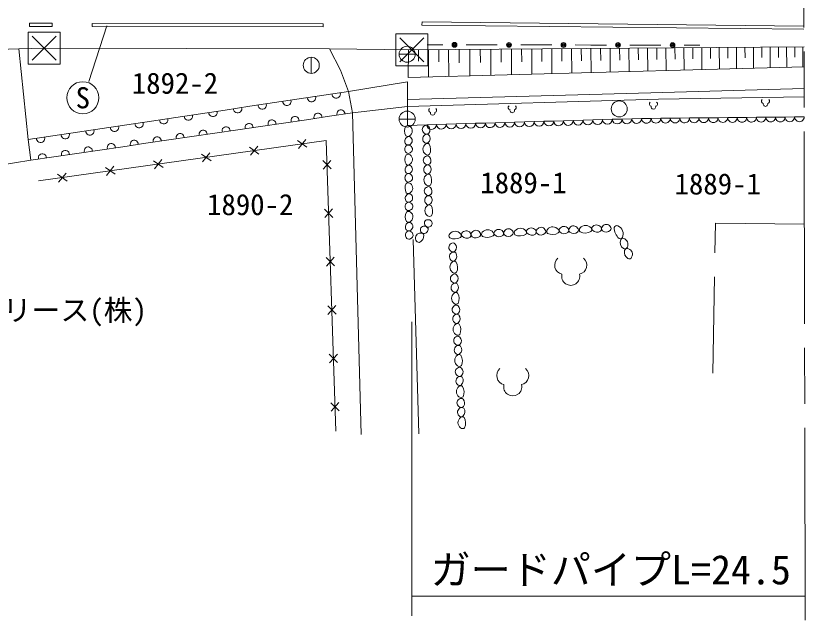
# Model space of a CAD drawing. Units: millimetres, scale not verified. Extents: x 40000 to 680000, y 20000 to 380000.
# Drawn here: x 519430 to 568687, y 244939 to 282664 of the extents above; entities that cross this region are included whole.
import ezdxf
from ezdxf.enums import TextEntityAlignment as Align

# ---------------------------------------------------------------- set-up
doc = ezdxf.new("R2010")
doc.units = ezdxf.units.MM
doc.header["$LTSCALE"] = 1000
doc.linetypes.add('CHAIN', pattern=[18.5, 12, -1.5, 3.5, -1.5])
doc.linetypes.add('DASHED', pattern=[7.5, 6, -1.5])
for name, color, linetype, lineweight in [('M-BGD', 7, 'Continuous', 13), ('M-BGD-EXST', 7, 'Continuous', 13), ('M-BMK', 2, 'CHAIN', 13), ('M-STR-HTXT', 7, 'Continuous', 13)]:
    doc.layers.add(name, color=color, linetype=linetype, lineweight=lineweight)
doc.layers.add('M-BMK-HTXT', color=7, linetype='Continuous')
doc.styles.add('ＭＳ ゴシック', font='')
doc.styles.get('ＭＳ ゴシック').set_extended_font_data('MS Gothic')

msp = doc.modelspace()

# ---------------------------------------------------------------- linework, layer by layer
at = {"layer": 'M-BGD'}
for p, q in [((544777, 282277), (544775, 282077)), ((544777, 282277), (568611, 282025)), ((520290, 282196), (521709, 282201)), ((520290, 282196), (520291, 281996)), ((520291, 281996), (521710, 282001)), ((521709, 282201), (521710, 282001)), ((524196, 282188), (538617, 282168)), ((524196, 282188), (524196, 281988)), ((524196, 281988), (538617, 281968)), ((538617, 282168), (538617, 281968)), ((544775, 282077), (568608, 281825)), ((545101, 280850), (546073, 280849)), ((548503, 280847), (547531, 280848)), ((548503, 280847), (549475, 280846)), ((551905, 280843), (550933, 280844)), ((551905, 280843), (552877, 280843)), ((555308, 280840), (554336, 280841)), ((555308, 280840), (556280, 280839)), ((558710, 280837), (557738, 280838)), ((558710, 280837), (559682, 280836)), ((562112, 280834), (561140, 280835)), ((544557, 279829), (544551, 280541)), ((545190, 278855), (545177, 280545)), ((545824, 279793), (545818, 280550)), ((546428, 280555), (546441, 278888)), ((547095, 280560), (547101, 279733)), ((547757, 280565), (547769, 278923)), ((548414, 280570), (548420, 279755)), ((549066, 280575), (549078, 278957)), ((549712, 280579), (549719, 279777)), ((550355, 280584), (550367, 278991)), ((550992, 280589), (550998, 279799)), ((551624, 280594), (551636, 279025)), ((552252, 280599), (552258, 279820)), ((552875, 280603), (552886, 279058)), ((553493, 280608), (553499, 279841)), ((554107, 280613), (554118, 279090)), ((554716, 280617), (554721, 279862)), ((555320, 280622), (555331, 279122)), ((555920, 280626), (555925, 279882)), ((556515, 280631), (556526, 279154)), ((557106, 280635), (557112, 279902)), ((557692, 280640), (557703, 279185)), ((558274, 280644), (558280, 279922)), ((558852, 280648), (558863, 279215)), ((559425, 280653), (559431, 279942)), ((559994, 280657), (560005, 279245)), ((560559, 280661), (560564, 279961)), ((561119, 280665), (561130, 279275)), ((561675, 280670), (561681, 279980)), ((562227, 280674), (562238, 279304)), ((562775, 280678), (562780, 279998)), ((563319, 280682), (563329, 279333)), ((563858, 280686), (563864, 280017)), ((564394, 280690), (564404, 279361)), ((564926, 280694), (564931, 280035)), ((565453, 280698), (565463, 279389)), ((565977, 280702), (565982, 280053)), ((566496, 280706), (566506, 279417)), ((567012, 280710), (567017, 280070)), ((567524, 280714), (567533, 279444)), ((568032, 280718), (568036, 280087)), ((568536, 280721), (568545, 279471)), ((543866, 278542), (543866, 276994)), ((538645, 277705), (540182, 277936)), ((540441, 276601), (540182, 277936)), ((535572, 277244), (537109, 277475)), ((537109, 277475), (538645, 277705)), ((532499, 276783), (534035, 277014)), ((534035, 277014), (535572, 277244)), ((543866, 276994), (543881, 275823)), ((529425, 276323), (530962, 276553)), ((530962, 276553), (532499, 276783)), ((539008, 276390), (537575, 276180)), ((540441, 276601), (539008, 276390)), ((540441, 276601), (540987, 256531)), ((565639, 276327), (566235, 276333)), ((566235, 276333), (566832, 276339)), ((566832, 276339), (567429, 276345)), ((567429, 276345), (568026, 276351)), ((568026, 276351), (568622, 276357)), ((524815, 275631), (526352, 275862)), ((526352, 275862), (527889, 276092)), ((527889, 276092), (529425, 276323)), ((536142, 275969), (534709, 275758)), ((537575, 276180), (536142, 275969)), ((543881, 275823), (545073, 275866)), ((545073, 275866), (545683, 275884)), ((545683, 275884), (546292, 275902)), ((546292, 275902), (546901, 275919)), ((546901, 275919), (547511, 275937)), ((547511, 275937), (548120, 275955)), ((548120, 275955), (548729, 275972)), ((548729, 275972), (549339, 275990)), ((549339, 275990), (549948, 276008)), ((549948, 276008), (550557, 276025)), ((550557, 276025), (551166, 276043)), ((551166, 276043), (551776, 276061)), ((551776, 276061), (552385, 276079)), ((552385, 276079), (552994, 276096)), ((552994, 276096), (553604, 276114)), ((553604, 276114), (554213, 276132)), ((554213, 276132), (554822, 276149)), ((554822, 276149), (555432, 276167)), ((555432, 276167), (556041, 276185)), ((556041, 276185), (556650, 276203)), ((556650, 276203), (557259, 276220)), ((557259, 276220), (557869, 276238)), ((557869, 276238), (558478, 276256)), ((558478, 276256), (559075, 276262)), ((559075, 276262), (559672, 276268)), ((559672, 276268), (560268, 276274)), ((560268, 276274), (560865, 276280)), ((560865, 276280), (561462, 276286)), ((561462, 276286), (562058, 276291)), ((562058, 276291), (562655, 276297)), ((562655, 276297), (563252, 276303)), ((563252, 276303), (563849, 276309)), ((563849, 276309), (564445, 276315)), ((564445, 276315), (565042, 276321)), ((565042, 276321), (565639, 276327)), ((521742, 275170), (523279, 275401)), ((523279, 275401), (524815, 275631)), ((533276, 275548), (531843, 275337)), ((534709, 275758), (533276, 275548)), ((520205, 274940), (521742, 275170)), ((520205, 274940), (520378, 273652)), ((520838, 272353), (538794, 274874)), ((528976, 274916), (527543, 274705)), ((530410, 275126), (528976, 274916)), ((531843, 275337), (530410, 275126)), ((536998, 274875), (537597, 274454)), ((537068, 274380), (537527, 274949)), ((538794, 274874), (539406, 256746)), ((526110, 274495), (524677, 274284)), ((527543, 274705), (526110, 274495)), ((534006, 274454), (534604, 274033)), ((534075, 273959), (534535, 274529)), ((523244, 274073), (521811, 273863)), ((524677, 274284), (523244, 274073)), ((531013, 274034), (531611, 273613)), ((531082, 273539), (531542, 274108)), ((521811, 273863), (520378, 273652)), ((528020, 273614), (528619, 273193)), ((528090, 273119), (528549, 273688)), ((538586, 273623), (539104, 273106)), ((539086, 273640), (538604, 273089)), ((525028, 273193), (525626, 272773)), ((525097, 272698), (525556, 273268)), ((522035, 272773), (522633, 272352)), ((522104, 272278), (522564, 272847)), ((538688, 270601), (539206, 270084)), ((539188, 270618), (538706, 270067)), ((544232, 268692), (544570, 256572)), ((538790, 267580), (539308, 267063)), ((539290, 267597), (538808, 267046)), ((538892, 264559), (539410, 264041)), ((539392, 264575), (538910, 264025)), ((538994, 261537), (539512, 261020)), ((539494, 261554), (539012, 261003)), ((539096, 258516), (539613, 257999)), ((539595, 258533), (539114, 257982))]:
    msp.add_line(p, q, dxfattribs=at)
at = {"layer": 'M-BGD', "linetype": 'DASHED'}
for p, q in [((519618, 280598), (520205, 274940)), ((540182, 277936), (543866, 278542)), ((540441, 276601), (543866, 276994)), ((514784, 272762), (520378, 273652))]:
    msp.add_line(p, q, dxfattribs=at)
at = {"layer": 'M-BGD'}
for points in [[(447744, 280158), (450837, 280100), (464832, 280068), (477151, 280105), (496685, 280195), (513858, 280415), (519618, 280598), (521196, 280639), (539013, 280611), (544147, 280538), (568613, 280722)], [(539013, 280611), (539693, 279264), (540182, 277936)], [(568616, 279472), (543911, 278821), (543926, 280541)], [(543866, 277436), (559794, 277874), (568619, 278130)], [(568620, 277608), (559535, 277461), (543866, 276994)]]:
    msp.add_lwpolyline(points, dxfattribs=at)
at = {"layer": 'M-BGD', "linetype": 'DASHED'}
msp.add_lwpolyline([(562933, 260363), (563086, 269721), (568636, 269654)], dxfattribs=at)
at = {"layer": 'M-BGD'}
for centre, radius in [((546802, 280848), 150), ((546802, 280848), 99), ((546802, 280848), 49), ((550204, 280845), 150), ((550204, 280845), 99), ((550204, 280845), 49), ((553606, 280842), 150), ((553606, 280842), 99), ((553606, 280842), 49), ((557009, 280839), 150), ((557009, 280839), 99), ((557009, 280839), 49), ((560411, 280836), 150), ((560411, 280836), 99), ((560411, 280836), 49)]:
    msp.add_circle(centre, radius, dxfattribs=at)
for centre, radius, start, end in [((539419, 277783), 262, 180.1353, 16.9231), ((536346, 277322), 262, 180.1353, 16.9231), ((537883, 277552), 262, 180.1356, 16.925), ((533273, 276861), 262, 180.1353, 16.9231), ((534809, 277091), 262, 180.1356, 16.925), ((530199, 276400), 262, 180.1353, 16.9231), ((531736, 276630), 262, 180.1348, 16.9261), ((536850, 276127), 247, 356.0062, 200.7172), ((538283, 276337), 247, 356.0059, 200.7175), ((539716, 276548), 247, 356.0062, 200.7172), ((565937, 276329), 298, 180.262, 0.8844), ((566534, 276335), 298, 180.262, 0.8825), ((567131, 276341), 298, 180.262, 0.8844), ((567727, 276347), 298, 180.262, 0.8844), ((568324, 276353), 298, 180.262, 0.8844), ((527126, 275939), 262, 180.1353, 16.9231), ((528663, 276170), 262, 180.1356, 16.925), ((533984, 275705), 247, 356.0062, 200.7172), ((535417, 275916), 247, 356.0062, 200.7172), ((545378, 275880), 305, 182.57, 0.7598), ((545987, 275897), 305, 182.57, 0.7598), ((546597, 275915), 305, 182.57, 0.7579), ((547206, 275933), 305, 182.5719, 0.7579), ((547815, 275951), 305, 182.57, 0.7598), ((548424, 275968), 305, 182.57, 0.7598), ((549034, 275986), 305, 182.57, 0.7598), ((549643, 276004), 305, 182.57, 0.7579), ((550252, 276021), 305, 182.5719, 0.7579), ((550862, 276039), 305, 182.57, 0.7598), ((551471, 276057), 305, 182.57, 0.7598), ((552080, 276075), 305, 182.57, 0.7598), ((552690, 276092), 305, 182.57, 0.7579), ((553299, 276110), 305, 182.5719, 0.7579), ((553908, 276128), 305, 182.57, 0.7598), ((554517, 276145), 305, 182.57, 0.7598), ((555127, 276163), 305, 182.5709, 0.7588), ((555736, 276181), 305, 182.57, 0.7579), ((556345, 276199), 305, 182.5719, 0.7578), ((556955, 276216), 305, 182.5701, 0.7598), ((557564, 276234), 305, 182.5701, 0.7598), ((558173, 276252), 305, 182.5701, 0.7598), ((558776, 276257), 298, 180.262, 0.8825), ((559373, 276263), 298, 180.262, 0.8844), ((559970, 276269), 298, 180.262, 0.8844), ((560567, 276275), 298, 180.262, 0.8844), ((561163, 276281), 298, 180.262, 0.8844), ((561760, 276287), 298, 180.2601, 0.8844), ((562357, 276293), 298, 180.262, 0.8844), ((562954, 276299), 298, 180.262, 0.8844), ((563550, 276305), 298, 180.262, 0.8844), ((564147, 276311), 298, 180.262, 0.8825), ((564744, 276317), 298, 180.262, 0.8844), ((565340, 276323), 298, 180.262, 0.8844), ((524053, 275478), 262, 180.1353, 16.9231), ((525589, 275709), 262, 180.1353, 16.9231), ((531118, 275284), 247, 356.0081, 200.7154), ((532551, 275495), 247, 356.0081, 200.7154), ((544274, 275478), 585, 150.1139, 210.7494), ((543890, 275595), 213, 52.031, 125.2858), ((543810, 275475), 358, 300.5225, 53.8118), ((545055, 275555), 263, 117.559, 237.312), ((545053, 275656), 178, 43.9657, 132.2744), ((544947, 275552), 327, 318.9428, 44.2428), ((520979, 275017), 262, 180.1342, 16.9245), ((522516, 275248), 262, 180.1353, 16.9231), ((526819, 274652), 247, 356.0062, 200.7172), ((528252, 274863), 247, 356.0089, 200.7142), ((529685, 275073), 247, 356.0081, 200.7154), ((544006, 274837), 303, 122.3351, 218.0436), ((543888, 275302), 170, 226.5885, 307.2165), ((543945, 274956), 171, 59.8597, 126.2524), ((543894, 274870), 270, 299.9346, 59.7029), ((545122, 274981), 302, 124.8594, 237.7026), ((545051, 275462), 189, 222.9708, 318.535), ((545075, 275050), 218, 50.9744, 125.0232), ((544941, 275013), 341, 307.2503, 37.3503), ((523953, 274231), 247, 356.0062, 200.7172), ((525386, 274442), 247, 356.0062, 200.7172), ((543986, 274335), 289, 134.668, 225.6379), ((543909, 274832), 231, 232.1856, 301.5037), ((543922, 274398), 199, 44.5787, 134.2346), ((543941, 274334), 237, 292.2593, 59.1232), ((545234, 274334), 400, 125.4929, 232.1303), ((545043, 274865), 161, 239.1863, 310.1519), ((545108, 274538), 162, 45.069, 131.0583), ((544644, 274316), 668, 333.5318, 30.1691), ((521087, 273810), 247, 356.0062, 200.7172), ((522520, 274020), 247, 356.0062, 200.7172), ((544287, 273692), 585, 150.1139, 210.7494), ((543903, 273810), 213, 52.031, 125.2858), ((543915, 274262), 187, 225.546, 308.3664), ((543823, 273689), 358, 300.5225, 53.8118), ((545117, 273638), 263, 117.5557, 237.3127), ((545116, 274174), 201, 230.8205, 309.0803), ((545115, 273740), 178, 43.9578, 132.2824), ((543902, 273517), 170, 226.5885, 307.2165), ((545113, 273546), 189, 222.9776, 318.5282), ((545009, 273635), 327, 318.9436, 44.2394), ((544020, 273052), 303, 122.3351, 218.0436), ((543958, 273170), 171, 59.8597, 126.2524), ((543908, 273084), 270, 299.9346, 59.7029), ((545184, 273065), 302, 124.862, 237.7), ((545136, 273134), 218, 50.9738, 125.0282), ((545003, 273097), 341, 307.2503, 37.3503), ((544000, 272549), 289, 134.668, 225.6379), ((543922, 273047), 231, 232.1856, 301.5037), ((543935, 272612), 199, 44.5787, 134.2346), ((543955, 272549), 237, 292.259, 59.1235), ((545296, 272418), 400, 125.4929, 232.1303), ((545105, 272949), 161, 239.1882, 310.1495), ((545170, 272621), 162, 45.0603, 131.0617), ((544706, 272400), 668, 333.5311, 30.1717), ((544301, 271907), 585, 150.1139, 210.7494), ((543917, 272025), 213, 52.031, 125.2858), ((543928, 272476), 187, 225.546, 308.3664), ((543837, 271904), 358, 300.5234, 53.811), ((545179, 271722), 263, 117.559, 237.312), ((545178, 272258), 201, 230.8223, 309.074), ((545177, 271824), 178, 43.9657, 132.2744), ((545071, 271719), 327, 318.9427, 44.243), ((544033, 271266), 303, 122.3351, 218.0436), ((543915, 271732), 170, 226.5906, 307.2093), ((543972, 271385), 171, 59.8597, 126.2524), ((543921, 271299), 270, 299.9346, 59.7029), ((545175, 271630), 189, 222.9776, 318.5282), ((545198, 271218), 218, 50.9744, 125.0232), ((544013, 270764), 289, 134.668, 225.6379), ((543935, 271262), 231, 232.1856, 301.5037), ((543948, 270827), 199, 44.5787, 134.2346), ((543968, 270763), 237, 292.259, 59.1235), ((545246, 271149), 302, 124.8584, 237.7036), ((545065, 271180), 341, 307.2503, 37.3503), ((543930, 270239), 213, 52.0291, 125.2922), ((543942, 270691), 187, 225.546, 308.3664), ((545358, 270502), 400, 125.4929, 232.1303), ((545167, 271032), 161, 239.1775, 310.1546), ((545232, 270705), 162, 45.062, 131.0601), ((544768, 270484), 668, 333.5318, 30.1691), ((544314, 270121), 585, 150.1135, 210.7499), ((543850, 270118), 358, 300.5234, 53.811), ((545133, 269732), 206, 74.4199, 211.4751), ((545240, 270342), 201, 230.8223, 309.074), ((545199, 269729), 202, 17.1741, 92.876), ((544046, 269481), 303, 122.3351, 218.0436), ((543929, 269946), 170, 226.5906, 307.2093), ((543985, 269599), 171, 59.8597, 126.2524), ((543935, 269514), 270, 299.9346, 59.7029), ((544908, 269298), 234, 82.6214, 212.3779), ((544923, 269281), 250, 23.3149, 86.5326), ((545162, 269684), 213, 196.2542, 278.2407), ((545158, 269715), 245, 278.2231, 17.5118), ((552205, 269174), 288, 31.4538, 145.3925), ((552946, 269052), 440, 39.1028, 140.3384), ((553632, 269185), 331, 38.4451, 145.6457), ((554239, 269266), 288, 31.4542, 145.3945), ((554980, 269144), 440, 39.1006, 140.339), ((555523, 269383), 154, 148.0497, 223.0993), ((555666, 269277), 331, 38.446, 145.6447), ((555761, 269356), 208, 319.3663, 37.6188), ((556156, 269384), 182, 131.0373, 231.7944), ((556273, 269358), 288, 31.4538, 145.3925), ((556399, 269387), 170, 312.0421, 45.2038), ((556931, 269391), 176, 65.1073, 157.614), ((557717, 269457), 949, 179.9499, 227.3439), ((556789, 269054), 542, 335.7668, 66.4714), ((544026, 268978), 289, 134.667, 225.6389), ((543949, 269476), 231, 232.1856, 301.5037), ((543962, 269042), 199, 44.5772, 134.2402), ((543982, 268978), 237, 292.259, 59.1235), ((544676, 268797), 308, 83.125, 206.024), ((544406, 268965), 488, 294.8888, 1.4599), ((544871, 269267), 186, 210.3066, 270.7998), ((544719, 268920), 184, 18.1532, 91.798), ((544896, 269340), 260, 264.9834, 8.8153), ((546651, 268933), 192, 139.2187, 221.904), ((546844, 268777), 440, 39.1006, 140.339), ((547074, 268947), 155, 313.1892, 43.9319), ((547387, 269016), 154, 148.0519, 223.091), ((547530, 268910), 331, 38.4459, 145.6449), ((547625, 268989), 208, 319.3741, 37.6111), ((548020, 269017), 182, 131.0428, 231.7931), ((548137, 268991), 288, 31.4549, 145.3914), ((548263, 269020), 170, 312.0437, 45.1976), ((548685, 269024), 192, 139.2172, 221.9055), ((548878, 268869), 440, 39.1028, 140.3384), ((549108, 269039), 155, 313.184, 43.932), ((549421, 269108), 154, 148.0497, 223.0993), ((549564, 269002), 331, 38.446, 145.6447), ((549594, 269249), 376, 220.8067, 306.3542), ((549659, 269081), 208, 319.365, 37.62), ((550054, 269109), 182, 131.0373, 231.7944), ((550171, 269083), 288, 31.4531, 145.3955), ((550165, 269252), 363, 231.973, 312.7053), ((550297, 269112), 170, 312.0419, 45.204), ((550719, 269116), 192, 139.217, 221.9101), ((550912, 268961), 440, 39.1013, 140.3383), ((550882, 269671), 749, 245.8542, 299.3112), ((551142, 269131), 155, 313.1911, 43.9249), ((551455, 269199), 154, 148.0497, 223.0993), ((551598, 269094), 331, 38.4459, 145.6449), ((551628, 269340), 376, 220.8076, 306.3511), ((551693, 269173), 208, 319.3663, 37.6188), ((552088, 269201), 182, 131.0373, 231.7944), ((552199, 269343), 363, 231.9688, 312.7072), ((552331, 269203), 170, 312.0359, 45.2054), ((552753, 269208), 192, 139.2172, 221.9055), ((552916, 269763), 749, 245.8552, 299.3084), ((553176, 269223), 155, 313.191, 43.9303), ((553489, 269291), 154, 148.0519, 223.091), ((553662, 269432), 376, 220.8078, 306.3534), ((553727, 269264), 208, 319.371, 37.6184), ((554122, 269292), 182, 131.044, 231.7877), ((554233, 269435), 363, 231.9728, 312.7055), ((554365, 269295), 170, 312.0435, 45.1978), ((554787, 269300), 192, 139.2108, 221.9118), ((554950, 269854), 749, 245.8541, 299.3114), ((555210, 269314), 155, 313.1822, 43.9337), ((555696, 269524), 376, 220.8076, 306.3511), ((556267, 269527), 363, 231.9696, 312.7063), ((543955, 268905), 187, 225.546, 308.3664), ((544611, 268753), 231, 203.1661, 269.9728), ((546814, 269487), 749, 245.8545, 299.3109), ((546709, 268315), 176, 44.4818, 133.9026), ((547560, 269157), 376, 220.8087, 306.3502), ((548131, 269160), 363, 231.9688, 312.7072), ((548848, 269579), 749, 245.8548, 299.3089), ((557149, 268881), 143, 238.4995, 339.6856), ((557614, 268508), 465, 157.3462, 234.0184), ((557315, 268637), 140, 74.9912, 159.0745), ((557221, 268388), 406, 335.091, 71.2552), ((546719, 268208), 268, 119.4215, 237.8184), ((546712, 268110), 187, 223.4881, 320.236), ((546597, 268203), 334, 320.6045, 44.8376), ((557420, 268304), 190, 245.2433, 332.7943), ((557854, 267909), 453, 167.4645, 239.3998), ((557577, 267973), 169, 56.2592, 168.3914), ((557558, 267782), 350, 328.7187, 71.2282), ((546798, 267629), 308, 126.6521, 238.175), ((546743, 267703), 216, 51.5682, 126.5729), ((546603, 267657), 348, 309.037, 38.0697), ((557708, 267651), 157, 237.2555, 341.0712), ((546926, 266975), 409, 127.2922, 232.6638), ((546716, 267505), 160, 239.8831, 311.7841), ((546787, 267182), 160, 45.6027, 132.6667), ((546310, 266944), 686, 335.0323, 30.9201), ((546820, 266267), 268, 119.4209, 237.8216), ((546803, 266805), 199, 231.4163, 310.6759), ((546810, 266374), 176, 44.4896, 133.8994), ((546698, 266261), 334, 320.6061, 44.8333), ((546813, 266169), 187, 223.4935, 320.2307), ((546899, 265687), 308, 126.6529, 238.1741), ((546844, 265761), 216, 51.576, 126.5651), ((546704, 265715), 348, 309.0408, 38.0685), ((547027, 265033), 409, 127.2916, 232.6661), ((546817, 265563), 160, 239.8852, 311.7815), ((546888, 265241), 160, 45.5937, 132.6756), ((546411, 265002), 686, 335.0318, 30.9207), ((546921, 264326), 268, 119.4209, 237.8216), ((546903, 264864), 199, 231.4212, 310.6756), ((546911, 264432), 176, 44.4834, 133.901), ((546799, 264320), 334, 320.6054, 44.8341), ((546914, 264227), 187, 223.4865, 320.2377), ((546945, 263820), 216, 51.5668, 126.5742), ((547000, 263746), 308, 126.6527, 238.1722), ((546805, 263774), 348, 309.0361, 38.073), ((547128, 263092), 409, 127.2916, 232.6661), ((546918, 263622), 160, 239.8852, 311.7815), ((546989, 263299), 160, 45.6027, 132.6667), ((546512, 263061), 686, 335.0323, 30.9201), ((547022, 262384), 268, 119.4215, 237.8184), ((547004, 262923), 199, 231.4148, 310.6775), ((547012, 262491), 176, 44.488, 133.9009), ((546900, 262378), 335, 320.6096, 44.8323), ((547101, 261804), 308, 126.6529, 238.1741), ((547015, 262286), 187, 223.4949, 320.2292), ((547046, 261878), 216, 51.5746, 126.5664), ((547019, 261681), 160, 239.8842, 311.783), ((546906, 261832), 348, 309.0368, 38.0725), ((547229, 261150), 409, 127.2893, 232.6666), ((547090, 261358), 160, 45.5937, 132.6756), ((546613, 261120), 686, 335.0293, 30.9215), ((547123, 260443), 268, 119.4215, 237.8184), ((547105, 260981), 199, 231.4211, 310.6757), ((547113, 260550), 176, 44.4818, 133.9026), ((547001, 260437), 334, 320.6045, 44.8376), ((547202, 259863), 308, 126.6521, 238.175), ((547116, 260345), 187, 223.4881, 320.236), ((547147, 259937), 216, 51.5668, 126.5742), ((547006, 259891), 348, 309.0373, 38.0721), ((547120, 259739), 160, 239.8854, 311.7757), ((547330, 259209), 409, 127.2922, 232.6638), ((547191, 259417), 160, 45.6027, 132.6667), ((546714, 259178), 686, 335.0297, 30.9209), ((547224, 258501), 268, 119.4209, 237.8216), ((547206, 259040), 199, 231.4148, 310.6775), ((547214, 258608), 176, 44.488, 133.9009), ((547102, 258496), 334, 320.6052, 44.8368), ((547303, 257922), 308, 126.6529, 238.1741), ((547217, 258403), 187, 223.4935, 320.2307), ((547248, 257996), 216, 51.576, 126.5651), ((547107, 257950), 348, 309.0378, 38.0693), ((547221, 257798), 160, 239.8831, 311.7841), ((547292, 257475), 160, 45.5937, 132.6756), ((547431, 257268), 409, 127.2922, 232.6638), ((546815, 257237), 686, 335.0318, 30.9207), ((547307, 257098), 199, 231.4225, 310.6742)]:
    msp.add_arc(centre, radius, start, end, dxfattribs=at)
at = {"layer": 'M-BGD-EXST'}
for p, q in [((523984, 278566), (525120, 282042)), ((520446, 279889), (521946, 281389)), ((520446, 281389), (521946, 279889)), ((543397, 279788), (544897, 281288)), ((543397, 281288), (544897, 279788)), ((537869, 280072), (537869, 279072)), ((543350, 280262), (544350, 280262)), ((543350, 276215), (544350, 276215))]:
    msp.add_line(p, q, dxfattribs=at)
for points in [[(520196, 279639), (522196, 279639), (522196, 281639), (520196, 281639)], [(543147, 279538), (545147, 279538), (545147, 281538), (543147, 281538)]]:
    msp.add_lwpolyline(points, close=True, dxfattribs=at)
for centre, radius in [((543850, 280262), 500), ((537869, 279572), 500), ((523612, 277548), 1000), ((557082, 276852), 500), ((543850, 276215), 500)]:
    msp.add_circle(centre, radius, dxfattribs=at)
for centre, radius, start, end in [((566103, 277327), 144, 130.5983, 257.4742), ((566315, 277327), 144, 282.532, 49.3955), ((545338, 276767), 144, 130.6029, 257.4695), ((545550, 276767), 144, 282.5242, 49.4033), ((550299, 276930), 144, 130.5983, 257.4742), ((550512, 276930), 144, 282.532, 49.3955), ((559111, 277156), 144, 130.6029, 257.4695), ((559217, 276982), 142, 166.3144, 13.6855), ((559323, 277156), 144, 282.5242, 49.4033), ((566209, 277153), 142, 166.3144, 13.6855), ((545444, 276593), 142, 166.3144, 13.6855), ((550405, 276756), 142, 166.3144, 13.6855), ((553633, 267100), 576, 130.6022, 257.4703), ((554483, 267100), 576, 282.5281, 49.3994), ((554058, 266403), 566, 166.3144, 13.6855), ((550015, 260203), 576, 130.6026, 257.4699), ((550865, 260203), 576, 282.5285, 49.399), ((550440, 259507), 566, 166.3144, 13.6855)]:
    msp.add_arc(centre, radius, start, end, dxfattribs=at)
at = {"layer": 'M-BMK'}
msp.add_line((568687, 244939), (568602, 286414), dxfattribs=at)
at = {"layer": 'M-STR-HTXT'}
for p, q in [((544140, 245204), (544140, 263567)), ((544140, 246440), (568684, 246440))]:
    msp.add_line(p, q, dxfattribs=at)

# ---------------------------------------------------------------- texts
at = {"layer": 'M-BGD-EXST', "style": 'ＭＳ ゴシック'}
msp.add_text('S', height=1320, dxfattribs=at).set_placement((523612, 277548), align=Align.MIDDLE_CENTER)
at = {"layer": 'M-BMK-HTXT', "style": 'ＭＳ ゴシック'}
for s, p in [('1892-2', (529361, 278458)), ('1889-1', (551105, 272245)), ('1889-1', (563228, 272170)), ('1890-2', (534058, 270882)), ('ユナイトリース(株)', (519511, 264290))]:
    msp.add_text(s, height=1320, dxfattribs=at).set_placement(p, align=Align.MIDDLE_CENTER)
at = {"layer": 'M-STR-HTXT', "style": 'ＭＳ ゴシック'}
msp.add_text('ガードパイプL=24.5', height=1833, dxfattribs=at).set_placement((556554, 248092), align=Align.MIDDLE_CENTER)

doc.saveas('drawing.dxf')
